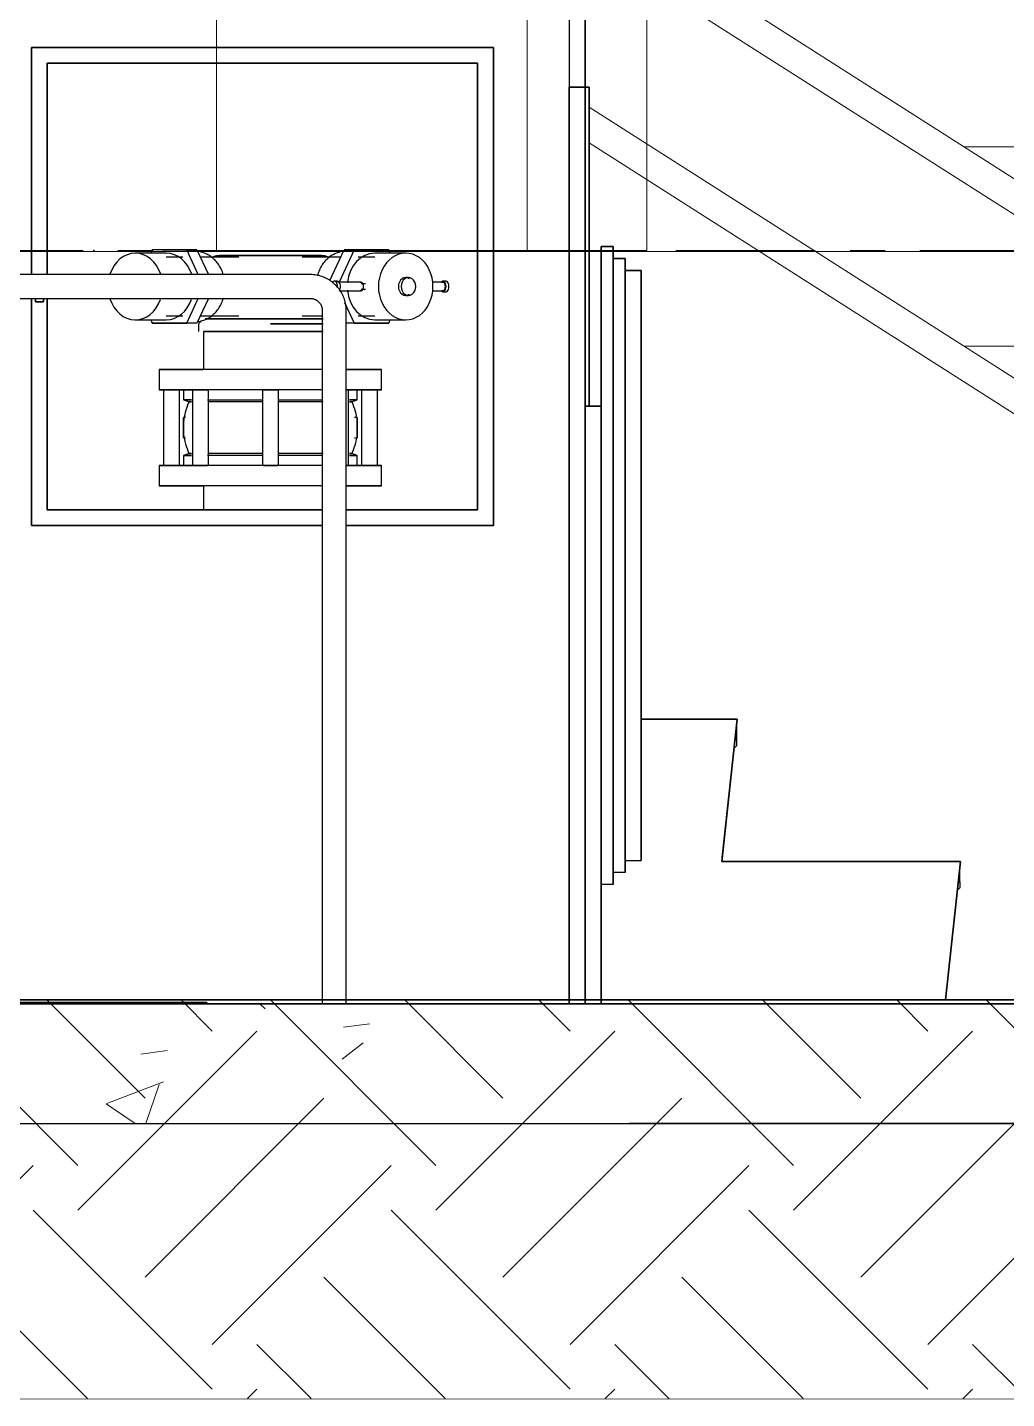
# Model space of a CAD drawing. Header units: millimetres. Extents: x 3774 to 718460, y -768339 to 192544.
# Drawn here: x 513888 to 515117, y -732857 to -731137 of the extents above; entities that cross this region are included whole.
import ezdxf
from ezdxf.xclip import XClip

# ---------------------------------------------------------------- set-up
doc = ezdxf.new("R2010")
doc.units = ezdxf.units.MM
doc.header["$XCLIPFRAME"] = 0
doc.linetypes.add('TA_GL_000.70000', pattern=[1.925, 0.7, -0.175, 0.175, -0.175, 0.7])
doc.linetypes.add('XKITLINE00', pattern=[0])
doc.layers.get('Defpoints').update_dxf_attribs({"color": 250})
doc.layers.add('000 - 0_HIDE_OBJ_FRAMING_DEF_SUB_1', color=251, linetype='Continuous')
doc.layers.add('000 - 0_SYM_DWG_GRIDLINE_MAIN_COLOR_251', color=251, linetype='Continuous')
doc.layers.add('Part', color=2, linetype='Continuous', lineweight=0)
doc.styles.add('TA', font='', dxfattribs={"height": 4.5})
doc.styles.get('TA').set_extended_font_data('Cordia New')

# ---------------------------------------------------------------- blocks, each defined once
blk = doc.blocks.new('*U6352')
at = {"layer": '000 - 0_SYM_DWG_GRIDLINE_MAIN_COLOR_251', "linetype": 'ByBlock', "ltscale": 5}
blk.add_line((70, 0), (-169.147, 0), dxfattribs=at)
at = {"layer": '000 - 0_SYM_DWG_GRIDLINE_MAIN_COLOR_251', "color": 3}
blk.add_point((-99.147, 0), dxfattribs=at)
at = {"style": 'TA', "flags": 1}
blk.add_attdef('LOCATION', (6, -6), '', height=4.5, rotation=270, dxfattribs=at)
blk = doc.blocks.new('*U6351')
at = {"layer": '000 - 0_SYM_DWG_GRIDLINE_MAIN_COLOR_251', "linetype": 'ByBlock', "ltscale": 5}
blk.add_line((70, 0), (-169.147, 0), dxfattribs=at)
at = {"layer": '000 - 0_SYM_DWG_GRIDLINE_MAIN_COLOR_251', "color": 3}
blk.add_point((-99.147, 0), dxfattribs=at)
at = {"style": 'TA', "flags": 1}
blk.add_attdef('LOCATION', (6, -6), '', height=4.5, rotation=270, dxfattribs=at)
blk = doc.blocks.new('W-1-PP19-SE-ENT3_20260407-142914_PP19_ENT3_ELE4_DIMS_2')
at = {"layer": '000 - 0_SYM_DWG_GRIDLINE_MAIN_COLOR_251', "linetype": 'TA_GL_000.70000', "xscale": 50.00000000000003, "yscale": 50.00000000000003, "zscale": 50.00000000000003, "rotation": 180}
for name, p in [('*U6352', (-2517, 102450)), ('*U6351', (-2517, 101510))]:
    blk.add_blockref(name, p, dxfattribs=at)
blk = doc.blocks.new('*A22716562')
at = {"layer": 'Part', "linetype": 'XKITLINE00', "lineweight": 0}
for p, q in [((2581.921134, -156.339902), (2581.921134, -130.739902)), ((2585.038825, -156.339902), (2585.038825, -130.739902)), ((2586.238825, -156.339902), (2586.238825, -130.739902)), ((2586.238825, -156.339902), (2581.921134, -156.339902))]:
    blk.add_line(p, q, dxfattribs=at)
blk = doc.blocks.new('*A22786569')
at = {"layer": 'Part', "linetype": 'XKITLINE00', "lineweight": 0}
for p, q in [((2599.765299, -165.539902), (2580.598327, -165.539902)), ((2581.239625, -166.29392), (2581.239625, -165.539902)), ((2582.394469, -166.29392), (2582.394469, -165.539902))]:
    blk.add_line(p, q, dxfattribs=at)
blk = doc.blocks.new('*A22796570')
at = {"layer": 'Part', "linetype": 'XKITLINE00', "lineweight": 0}
for p, q in [((2581.74778, -165.539902), (2581.701585, -165.539902)), ((2581.701585, -165.539902), (2581.701585, -165.939902)), ((2581.74778, -165.939902), (2581.74778, -165.539902)), ((2581.701585, -165.939902), (2581.74778, -165.939902))]:
    blk.add_line(p, q, dxfattribs=at)
blk = doc.blocks.new('*A22806571')
at = {"layer": 'Part', "linetype": 'XKITLINE00', "lineweight": 0}
for p, q in [((2581.239639, -165.97987), (2581.239639, -165.93987)), ((2581.239639, -165.93987), (2581.793968, -165.93987)), ((2581.793968, -165.97987), (2581.793968, -165.93987)), ((2581.239639, -165.97987), (2581.793968, -165.97987))]:
    blk.add_line(p, q, dxfattribs=at)
blk = doc.blocks.new('*A22816572')
at = {"layer": 'Part', "linetype": 'XKITLINE00', "lineweight": 0}
for p, q in [((2579.478118, -165.93987), (2579.478118, -165.97987)), ((2580.598327, -165.93987), (2581.239625, -165.93987)), ((2579.478118, -165.97987), (2581.239625, -165.97987))]:
    blk.add_line(p, q, dxfattribs=at)
blk = doc.blocks.new('*A22826573')
at = {"layer": 'Part', "linetype": 'XKITLINE00', "lineweight": 0}
blk.add_line((2577.484961, -156.347902), (2594.164986, -156.347902), dxfattribs=at)
blk = doc.blocks.new('*A22836574')
at = {"layer": 'Part', "linetype": 'XKITLINE00', "lineweight": 0}
for p, q in [((2580.448488, -165.539902), (2580.598327, -165.539902)), ((2580.533668, -165.939902), (2580.533668, -165.539902)), ((2580.598327, -165.539902), (2580.598327, -165.939902)), ((2581.66403, -165.539902), (2581.599366, -165.539902)), ((2581.599366, -165.539902), (2581.599366, -165.939902)), ((2581.66403, -165.939902), (2581.66403, -165.539902)), ((2580.598327, -165.939902), (2580.448488, -165.939902)), ((2581.599366, -165.939902), (2581.66403, -165.939902))]:
    blk.add_line(p, q, dxfattribs=at)
blk = doc.blocks.new('*A22846575')
at = {"layer": 'Part', "linetype": 'XKITLINE00', "lineweight": 0}
for p, q in [((2580.448488, -165.539902), (2574.826495, -165.539902)), ((2574.826495, -165.539902), (2574.826495, -165.939902)), ((2574.882495, -165.939902), (2574.882495, -165.539902)), ((2579.19352, -165.939902), (2579.19352, -165.539902)), ((2580.383755, -165.939902), (2580.383755, -165.539902)), ((2580.448488, -165.939902), (2580.448488, -165.539902)), ((2574.826495, -165.939902), (2574.882495, -165.939902)), ((2580.448488, -165.939902), (2579.369782, -165.939902))]:
    blk.add_line(p, q, dxfattribs=at)
blk = doc.blocks.new('W-1-PP19-SE-ENT3_20260407-143459_PP19_ENT3_SE_ELE4')
at = {"lineweight": 0, "xscale": 125, "yscale": 125, "zscale": 125}
for name in ['*A22716562', '*A22826573', '*A22846575', '*A22786569', '*A22836574', '*A22796570', '*A22816572', '*A22806571']:
    blk.add_blockref(name, (-320145.950375, 121992.48775), dxfattribs=at)
blk = doc.blocks.new('*U7986')
at = {"layer": 'Defpoints'}
blk.add_lwpolyline([(0, -500), (11957.346, -500), (11957.346, 0), (0, 0)], close=True, dxfattribs=at)
blk.add_wipeout([(0, -500), (11957.346, -500), (11957.346, 0), (0, 0)])
h = blk.add_hatch()
h.set_pattern_fill('EARTH', color=256, scale=50, angle=45)
h.paths.add_polyline_path([(0, -500), (11957.346, -500), (11957.346, 0), (0, 0)])
at = {"color": 6}
blk.add_line((-250, 0), (12207.346, 0), dxfattribs=at)
blk = doc.blocks.new('Railing - Railing-6822453-2350-01 ENTRANCE 3 ELEVATION 4')
at = {"layer": '000 - 0_HIDE_OBJ_FRAMING_DEF_SUB_1', "lineweight": 9}
for p, q in [((-9292.7, 102375.3), (-9522.7, 102375.3)), ((-9402.1, 102125.3), (-9522.7, 102125.3))]:
    blk.add_line(p, q, dxfattribs=at)
blk = doc.blocks.new('DPA_CP_Entrance Facade Base Panel - Facade Base Panel-V158-2350-01 ENTRANCE 3 ELEVATION 4')
at = {"layer": '000 - 0_HIDE_OBJ_FRAMING_DEF_SUB_1'}
for p, q in [((-10018, 102450), (-10018, 101300)), ((-10018, 101300), (-10018, 102450)), ((-10018, 102050), (-10018, 101300)), ((-10018, 101300), (-10018, 102050)), ((-10018, 101300), (-10917.3, 101300)), ((-10917.3, 101300), (-10018, 101300)), ((-10018, 101300), (-10917.3, 101300)), ((-10917.3, 101300), (-10018, 101300))]:
    blk.add_line(p, q, dxfattribs=at)
blk = doc.blocks.new('DPA_CP_Entrance Facade Base Panel - Facade Base Panel-12302317-2350-01 ENTRANCE 3 ELEVATION 4')
at = {"layer": '000 - 0_HIDE_OBJ_FRAMING_DEF_SUB_1'}
for p, q in [((-9998, 102450), (-9998, 101300)), ((-9998, 101300), (-9998, 102450)), ((-9963, 102250), (-9978, 102250)), ((-9978, 102250), (-9978, 101450)), ((-9978, 101450), (-9978, 102250)), ((-9978, 102250), (-9963, 102250)), ((-9963, 102250), (-9963, 102220)), ((-9963, 101450), (-9963, 102250)), ((-9978, 102220), (-9978, 101480)), ((-9978, 101480), (-9978, 102220)), ((-9978, 102220), (-9978, 101480)), ((-9978, 101480), (-9978, 102220)), ((-9948, 102235), (-9963, 102235)), ((-9963, 102235), (-9948, 102235)), ((-9963, 102235), (-9963, 101465)), ((-9963, 102220), (-9963, 102235)), ((-9948, 102235), (-9948, 102220)), ((-9948, 101465), (-9948, 102235)), ((-9948, 102220), (-9948, 101480)), ((-9928, 102220), (-9948, 102220)), ((-9948, 102220), (-9928, 102220)), ((-9928, 102220), (-9928, 101480)), ((-9928, 101480), (-9928, 102220)), ((-9978, 102050), (-9998, 102050)), ((-9998, 102050), (-9978, 102050)), ((-9998, 101300), (-9998, 102050)), ((-9998, 101300), (-9998, 102050)), ((-9978, 102050), (-9978, 101300)), ((-9978, 101300), (-9978, 102050)), ((-9963, 101480), (-9963, 101450)), ((-9963, 101465), (-9963, 101480)), ((-9948, 101480), (-9948, 101465)), ((-9948, 101480), (-9928, 101480)), ((-9948, 101480), (-9928, 101480)), ((-9948, 101465), (-9963, 101465)), ((-9948, 101465), (-9963, 101465)), ((-9963, 101450), (-9978, 101450)), ((-9963, 101450), (-9978, 101450)), ((-9998, 101300), (-10018, 101300)), ((-10018, 101300), (-9998, 101300)), ((-9978, 101300), (-9998, 101300)), ((-9998, 101300), (-9978, 101300))]:
    blk.add_line(p, q, dxfattribs=at)
blk = doc.blocks.new('PB-DRAIN-CHANNEL_TYPE B_GRATING - 175W X 100D-17508531-2350-01 ENTRANCE 3 ELEVATION 4')
at = {"layer": '000 - 0_HIDE_OBJ_FRAMING_DEF_SUB_1'}
for p, q in [((-9522.5, 101300), (-9527.5, 101300)), ((-9352.5, 101300), (-9527.5, 101300)), ((-9352.5, 101300), (-9527.5, 101300)), ((-9352.5, 101300), (-9527.5, 101300)), ((-9352.5, 101300), (-9527.5, 101300)), ((-9357.5, 101300), (-9352.5, 101300))]:
    blk.add_line(p, q, dxfattribs=at)
at = {"layer": '000 - 0_HIDE_OBJ_FRAMING_DEF_SUB_1', "lineweight": 9}
for p, q in [((-9357.5, 101300), (-9522.5, 101300)), ((-9522.5, 101300), (-9357.5, 101300))]:
    blk.add_line(p, q, dxfattribs=at)
blk = doc.blocks.new('DPA_GM-Manhole Cover Type 2 - 900x900-V182-2350-01 ENTRANCE 3 ELEVATION 4')
at = {"layer": '000 - 0_HIDE_OBJ_FRAMING_DEF_SUB_1'}
for p, q in [((-10943.5, 101302), (-10928, 101302)), ((-10928, 101302), (-10943.5, 101302)), ((-10458, 101300), (-10943.5, 101300)), ((-10943.5, 101300), (-10458, 101300)), ((-10463, 101300), (-10943.5, 101300)), ((-10943.5, 101300), (-10463, 101300)), ((-10943.5, 101300), (-10473, 101300)), ((-10473, 101300), (-10943.5, 101300)), ((-10943.5, 101300), (-10313, 101300)), ((-10313, 101300), (-10943.5, 101300)), ((-10458, 101300), (-10943.5, 101300)), ((-10943.5, 101300), (-10458, 101300)), ((-10943.5, 101300), (-10923, 101300)), ((-10923, 101300), (-10943.5, 101300)), ((-10823, 101300), (-10903, 101300)), ((-10903, 101300), (-10823, 101300)), ((-10823, 101302), (-10898, 101302)), ((-10898, 101302), (-10823, 101302)), ((-10553, 101302), (-10823, 101302)), ((-10823, 101302), (-10553, 101302)), ((-10823, 101302), (-10823, 101300)), ((-10823, 101300), (-10823, 101302)), ((-10553, 101300), (-10823, 101300)), ((-10823, 101300), (-10553, 101300)), ((-10473, 101302), (-10553, 101302)), ((-10553, 101302), (-10473, 101302)), ((-10553, 101300), (-10553, 101302)), ((-10553, 101300), (-10553, 101302)), ((-10473, 101300), (-10553, 101300)), ((-10553, 101300), (-10473, 101300)), ((-10473, 101302), (-10473, 101300)), ((-10473, 101300), (-10473, 101302))]:
    blk.add_line(p, q, dxfattribs=at)
blk = doc.blocks.new('DPA_GM-Manhole Cover Type 2 - 900x900-V183-2350-01 ENTRANCE 3 ELEVATION 4')
at = {"layer": '000 - 0_HIDE_OBJ_FRAMING_DEF_SUB_1'}
for p, q in [((-10943.5, 101302), (-10923, 101302)), ((-10923, 101302), (-10943.5, 101302)), ((-10458, 101300), (-10943.5, 101300)), ((-10943.5, 101300), (-10458, 101300)), ((-10463, 101300), (-10943.5, 101300)), ((-10943.5, 101300), (-10463, 101300)), ((-10943.5, 101300), (-10473, 101300)), ((-10473, 101300), (-10943.5, 101300)), ((-10943.5, 101300), (-10313, 101300)), ((-10313, 101300), (-10943.5, 101300)), ((-10458, 101300), (-10943.5, 101300)), ((-10943.5, 101300), (-10458, 101300)), ((-10943.5, 101300), (-10923, 101300)), ((-10923, 101300), (-10943.5, 101300)), ((-10923, 101302), (-10923, 101300)), ((-10923, 101302), (-10923, 101300)), ((-10823, 101302), (-10903, 101302)), ((-10903, 101302), (-10823, 101302)), ((-10903, 101300), (-10903, 101302)), ((-10903, 101300), (-10903, 101302)), ((-10823, 101300), (-10903, 101300)), ((-10903, 101300), (-10823, 101300)), ((-10553, 101302), (-10823, 101302)), ((-10823, 101302), (-10553, 101302)), ((-10823, 101302), (-10823, 101300)), ((-10823, 101300), (-10823, 101302)), ((-10553, 101300), (-10823, 101300)), ((-10823, 101300), (-10553, 101300)), ((-10473, 101302), (-10553, 101302)), ((-10553, 101302), (-10473, 101302)), ((-10553, 101300), (-10553, 101302)), ((-10553, 101300), (-10553, 101302)), ((-10473, 101300), (-10553, 101300)), ((-10553, 101300), (-10473, 101300)), ((-10473, 101302), (-10473, 101300)), ((-10473, 101300), (-10473, 101302))]:
    blk.add_line(p, q, dxfattribs=at)
blk = doc.blocks.new('Railing - Railing-19285009-2350-01 ENTRANCE 3 ELEVATION 4')
at = {"layer": '000 - 0_HIDE_OBJ_FRAMING_DEF_SUB_1', "lineweight": 9}
for p, q in [((-9402, 102048.2), (-9993, 102425.1)), ((-9993, 102380.1), (-9401.9, 102003.1))]:
    blk.add_line(p, q, dxfattribs=at)
blk = doc.blocks.new('Top Rail Type - Top Rail_Internal_-19285026-2350-01 ENTRANCE 3 ELEVATION 4')
at = {"layer": '000 - 0_HIDE_OBJ_FRAMING_DEF_SUB_1', "lineweight": 9}
for p, q in [((-9377.1, 102282.3), (-11208, 103450)), ((-11219, 103412), (-9377.1, 102237.3))]:
    blk.add_line(p, q, dxfattribs=at)
blk = doc.blocks.new('DPA_U BICYCLE PARKING - DPA_U BICYCLE PARKING_650mm-10731399-2350-01 ENTRANCE 3 ELEVATION 4')
at = {"layer": '000 - 0_HIDE_OBJ_FRAMING_DEF_SUB_1'}
for p, q in [((-10343.6, 102215), (-10883, 102215)), ((-10928, 102170), (-10928, 101302)), ((-10898, 101302), (-10898, 102170)), ((-10883, 102185), (-10343.6, 102185)), ((-10328, 102170), (-10328, 101300)), ((-10298, 101300), (-10298, 102170)), ((-10943.5, 101300), (-9713, 101300)), ((-9713, 101300), (-10943.5, 101300)), ((-10917.3, 101300), (-10927.4, 101300)), ((-10927.4, 101300), (-10917.3, 101300)), ((-10898.5, 101300), (-10916.8, 101300)), ((-10916.8, 101300), (-10898.5, 101300)), ((-10327.4, 101300), (-10298.5, 101300)), ((-10298.5, 101300), (-10327.4, 101300))]:
    blk.add_line(p, q, dxfattribs=at)
at = {"layer": '000 - 0_HIDE_OBJ_FRAMING_DEF_SUB_1', "flags": 128}
for points in [[(-10905.3, 102209.1), (-10906.9, 102208.1), (-10908.4, 102207.1), (-10909.8, 102206.1), (-10911.3, 102205), (-10912.6, 102203.8), (-10914, 102202.6), (-10915.2, 102201.4), (-10916.5, 102200), (-10917.6, 102198.7), (-10918.8, 102197.3), (-10919.8, 102195.8), (-10920.8, 102194.3), (-10921.8, 102192.8), (-10922.6, 102191.2), (-10923.5, 102189.6), (-10924.2, 102188), (-10924.9, 102186.3), (-10925.5, 102184.6), (-10926.1, 102182.9), (-10926.5, 102181.2), (-10927, 102179.4), (-10927.3, 102177.6), (-10927.6, 102175.9), (-10927.8, 102174.1), (-10927.9, 102172.3), (-10928, 102170.5), (-10928, 102170)], [(-10883, 102215), (-10884.8, 102215), (-10886.6, 102214.9), (-10888.3, 102214.7), (-10890.1, 102214.4), (-10891.9, 102214.1), (-10893.7, 102213.7), (-10895.4, 102213.2), (-10897.1, 102212.7), (-10898.8, 102212.1), (-10900.5, 102211.4), (-10902.1, 102210.7), (-10903.7, 102209.9), (-10905.1, 102209.2)], [(-10320.2, 102208.8), (-10321.7, 102209.7), (-10323.4, 102210.5), (-10325, 102211.3), (-10326.6, 102211.9), (-10328.3, 102212.6), (-10330.1, 102213.1), (-10331.8, 102213.6), (-10333.5, 102214), (-10335.3, 102214.3), (-10337.1, 102214.6), (-10338.9, 102214.8), (-10340.7, 102214.9), (-10342.5, 102215), (-10343, 102215)], [(-10298, 102170), (-10298, 102171.8), (-10298.1, 102173.6), (-10298.3, 102175.4), (-10298.5, 102177.2), (-10298.9, 102178.9), (-10299.2, 102180.7), (-10299.7, 102182.4), (-10300.2, 102184.2), (-10300.8, 102185.9), (-10301.5, 102187.5), (-10302.2, 102189.2), (-10303, 102190.8), (-10303.9, 102192.4), (-10304.8, 102193.9), (-10305.8, 102195.4), (-10306.9, 102196.9), (-10308, 102198.3), (-10309.1, 102199.7), (-10310.3, 102201), (-10311.6, 102202.3), (-10312.9, 102203.5), (-10314.3, 102204.7), (-10315.7, 102205.8), (-10317.1, 102206.9), (-10318.6, 102207.9), (-10319.2, 102208.2)], [(-10895, 102179), (-10894.6, 102179.4), (-10894.2, 102179.9), (-10893.8, 102180.3)], [(-10334, 102182), (-10333.5, 102181.7), (-10333.1, 102181.3), (-10332.6, 102180.9)]]:
    blk.add_lwpolyline(points, dxfattribs=at)
blk = doc.blocks.new('DPA_U BICYCLE PARKING - DPA_U BICYCLE PARKING_650mm-V189-2350-01 ENTRANCE 3 ELEVATION 4')
at = {"layer": '000 - 0_HIDE_OBJ_FRAMING_DEF_SUB_1'}
for p, q in [((-10343, 102215), (-10883, 102215)), ((-10928, 102170), (-10928, 101302)), ((-10898, 101302), (-10898, 102170)), ((-10883, 102185), (-10343, 102185)), ((-10328, 102170), (-10328, 101300)), ((-10298, 101300), (-10298, 102170)), ((-10943.5, 101300), (-9713, 101300)), ((-9713, 101300), (-10943.5, 101300)), ((-10917.3, 101300), (-10927.4, 101300)), ((-10927.4, 101300), (-10917.3, 101300)), ((-10898.5, 101300), (-10916.8, 101300)), ((-10916.8, 101300), (-10898.5, 101300)), ((-10327.4, 101300), (-10298.5, 101300)), ((-10298.5, 101300), (-10327.4, 101300))]:
    blk.add_line(p, q, dxfattribs=at)
at = {"layer": '000 - 0_HIDE_OBJ_FRAMING_DEF_SUB_1', "flags": 128}
for points in [[(-10883, 102215), (-10884.8, 102215), (-10886.6, 102214.9), (-10888.3, 102214.7), (-10890.1, 102214.4), (-10891.9, 102214.1), (-10893.7, 102213.7), (-10895.4, 102213.2), (-10897.1, 102212.7), (-10898.8, 102212.1), (-10900.5, 102211.4), (-10902.1, 102210.7), (-10903.7, 102209.9), (-10905.3, 102209.1), (-10906.9, 102208.1), (-10908.4, 102207.1), (-10909.8, 102206.1), (-10911.3, 102205), (-10912.6, 102203.8), (-10914, 102202.6), (-10915.2, 102201.4), (-10916.5, 102200), (-10917.6, 102198.7), (-10918.8, 102197.3), (-10919.8, 102195.8), (-10920.8, 102194.3), (-10921.8, 102192.8), (-10922.6, 102191.2), (-10923.5, 102189.6), (-10924.2, 102188), (-10924.9, 102186.3), (-10925.5, 102184.6), (-10926.1, 102182.9), (-10926.5, 102181.2), (-10927, 102179.4), (-10927.3, 102177.6), (-10927.6, 102175.9), (-10927.8, 102174.1), (-10927.9, 102172.3), (-10928, 102170.5), (-10928, 102170)], [(-10298, 102170), (-10298, 102171.8), (-10298.1, 102173.6), (-10298.3, 102175.4), (-10298.5, 102177.2), (-10298.9, 102178.9), (-10299.2, 102180.7), (-10299.7, 102182.4), (-10300.2, 102184.2), (-10300.8, 102185.9), (-10301.5, 102187.5), (-10302.2, 102189.2), (-10303, 102190.8), (-10303.9, 102192.4), (-10304.8, 102193.9), (-10305.8, 102195.4), (-10306.9, 102196.9), (-10308, 102198.3), (-10309.1, 102199.7), (-10310.3, 102201), (-10311.6, 102202.3), (-10312.9, 102203.5), (-10314.3, 102204.7), (-10315.7, 102205.8), (-10317.1, 102206.9), (-10318.6, 102207.9), (-10320.2, 102208.8), (-10321.7, 102209.7), (-10323.4, 102210.5), (-10325, 102211.3), (-10326.6, 102211.9), (-10328.3, 102212.6), (-10330.1, 102213.1), (-10331.8, 102213.6), (-10333.5, 102214), (-10335.3, 102214.3), (-10337.1, 102214.6), (-10338.9, 102214.8), (-10340.7, 102214.9), (-10342.5, 102215), (-10343, 102215)], [(-10898, 102170), (-10897.9, 102170.6), (-10897.9, 102171.2), (-10897.8, 102171.8), (-10897.8, 102172.4), (-10897.7, 102173), (-10897.5, 102173.6), (-10897.4, 102174.1), (-10897.2, 102174.7), (-10897, 102175.3), (-10896.8, 102175.8), (-10896.5, 102176.4), (-10896.3, 102176.9), (-10896, 102177.5), (-10895.7, 102178), (-10895.3, 102178.5), (-10895, 102179), (-10894.6, 102179.4), (-10894.2, 102179.9), (-10893.8, 102180.3), (-10893.4, 102180.8), (-10893, 102181.2), (-10892.5, 102181.6), (-10892, 102181.9), (-10891.6, 102182.3), (-10891.1, 102182.6), (-10890.5, 102182.9), (-10890, 102183.2), (-10889.5, 102183.5), (-10888.9, 102183.8), (-10888.4, 102184), (-10887.8, 102184.2), (-10887.3, 102184.4), (-10886.7, 102184.5), (-10886.1, 102184.7), (-10885.5, 102184.8), (-10884.9, 102184.9), (-10884.3, 102184.9), (-10883.7, 102185), (-10883.1, 102185), (-10883, 102185)], [(-10343, 102185), (-10342.4, 102185), (-10341.8, 102185), (-10341.2, 102184.9), (-10340.6, 102184.8), (-10340, 102184.7), (-10339.4, 102184.6), (-10338.8, 102184.4), (-10338.2, 102184.2), (-10337.7, 102184), (-10337.1, 102183.8), (-10336.6, 102183.6), (-10336, 102183.3), (-10335.5, 102183), (-10335, 102182.7), (-10334.5, 102182.4), (-10334, 102182), (-10333.5, 102181.7), (-10333.1, 102181.3), (-10332.6, 102180.9), (-10332.2, 102180.5), (-10331.8, 102180), (-10331.4, 102179.6), (-10331, 102179.1)], [(-10331, 102179.1), (-10330.7, 102178.6), (-10330.3, 102178.1), (-10330, 102177.6), (-10329.7, 102177.1), (-10329.5, 102176.5), (-10329.2, 102176), (-10329, 102175.4), (-10328.8, 102174.9), (-10328.6, 102174.3), (-10328.4, 102173.7), (-10328.3, 102173.1), (-10328.2, 102172.5), (-10328.1, 102172), (-10328, 102171.4), (-10328, 102170.8), (-10328, 102170.2), (-10328, 102170)]]:
    blk.add_lwpolyline(points, dxfattribs=at)
blk = doc.blocks.new('FH_FDC BOX - FH_FDC BOX-19340604-2350-01 ENTRANCE 3 ELEVATION 4')
at = {"layer": '000 - 0_HIDE_OBJ_FRAMING_DEF_SUB_1'}
for p, q in [((-9998, 101300), (-9998, 102600)), ((-9998, 102600), (-9998, 101300)), ((-10693, 102500), (-10113, 102500)), ((-10693, 102214.8), (-10693, 102500)), ((-10693, 102500), (-10113, 102500)), ((-10693, 102500), (-10693, 102214.8)), ((-10693, 102214.8), (-10693, 102500)), ((-10693, 102500), (-10113, 102500)), ((-10113, 102500), (-10693, 102500)), ((-10693, 102500), (-10693, 102214.8)), ((-10113, 102500), (-10113, 101900)), ((-10113, 101900), (-10113, 102500)), ((-10113, 102500), (-10113, 101900)), ((-10113, 101900), (-10113, 102500)), ((-10673, 102480), (-10673, 102214.8)), ((-10133, 102480), (-10673, 102480)), ((-10673, 102480), (-10133, 102480)), ((-10673, 102214.8), (-10673, 102480)), ((-10133, 101920), (-10133, 102480)), ((-10133, 102480), (-10133, 101920)), ((-10523.7, 102241.8), (-10562.6, 102241.8)), ((-10541.4, 102245.8), (-10542.9, 102242.6)), ((-10498.1, 102245.8), (-10541.4, 102245.8)), ((-10528.6, 102245.8), (-10541.4, 102245.8)), ((-10528.6, 102245.8), (-10485.3, 102245.8)), ((-10483.6, 102215), (-10498.1, 102245.8)), ((-10485.3, 102245.8), (-10498.1, 102245.8)), ((-10485.3, 102245.8), (-10470.8, 102215)), ((-10318.7, 102207.4), (-10300.6, 102245.8)), ((-10287.8, 102245.8), (-10306.9, 102205.3)), ((-10300.6, 102245.8), (-10257.3, 102245.8)), ((-10287.8, 102245.8), (-10300.6, 102245.8)), ((-10244.5, 102245.8), (-10287.8, 102245.8)), ((-10223.3, 102241.8), (-10262.2, 102241.8)), ((-10244.5, 102245.8), (-10257.3, 102245.8)), ((-10242.6, 102241.8), (-10244.5, 102245.8)), ((-10503.1, 102236.8), (-10523.7, 102236.8)), ((-10432.7, 102236.8), (-10481.1, 102236.8)), ((-10304.8, 102236.8), (-10353.2, 102236.8)), ((-10262.2, 102236.8), (-10282.8, 102236.8)), ((-10309, 102206.7), (-10312.7, 102206.7)), ((-10279.1, 102205.3), (-10309, 102205.3)), ((-10273.6, 102203.2), (-10279.1, 102203.2)), ((-10219.9, 102211.2), (-10223.3, 102211.2)), ((-10176.5, 102205.3), (-10190.2, 102205.3)), ((-10172.8, 102206.7), (-10176.5, 102206.7)), ((-10306.4, 102194.7), (-10279.1, 102194.7)), ((-10279.1, 102196.8), (-10273.6, 102196.8)), ((-10223.3, 102188.8), (-10219.9, 102188.8)), ((-10190.2, 102194.7), (-10176.5, 102194.7)), ((-10176.5, 102193.3), (-10172.8, 102193.3)), ((-10693, 101900), (-10693, 102185.2)), ((-10693, 102185.2), (-10693, 101900)), ((-10693, 101900), (-10693, 102185.2)), ((-10693, 102185.2), (-10693, 101900)), ((-10688, 102180.9), (-10688, 102185.2)), ((-10688, 102185.2), (-10688, 102180.9)), ((-10678, 102180.9), (-10688, 102180.9)), ((-10688, 102180.9), (-10678, 102180.9)), ((-10678, 102185.2), (-10678, 102180.9)), ((-10678, 102180.9), (-10678, 102185.2)), ((-10673, 102185.2), (-10673, 101920)), ((-10673, 101920), (-10673, 102185.2)), ((-10498.1, 102154.2), (-10484.1, 102184)), ((-10471.3, 102184), (-10485.3, 102154.2)), ((-10299.9, 102179.8), (-10287.8, 102154.2)), ((-10562.6, 102158.2), (-10523.7, 102158.2)), ((-10543.3, 102158.2), (-10541.4, 102154.2)), ((-10541.4, 102154.2), (-10498.1, 102154.2)), ((-10528.6, 102154.2), (-10541.4, 102154.2)), ((-10485.3, 102154.2), (-10528.6, 102154.2)), ((-10523.7, 102163.2), (-10503.1, 102163.2)), ((-10485.3, 102154.2), (-10498.1, 102154.2)), ((-10479.5, 102157.1), (-10483.4, 102153.2)), ((-10483.4, 102153.2), (-10483.4, 102143.5)), ((-10481.1, 102163.2), (-10432.7, 102163.2)), ((-10393, 102159.5), (-10475.1, 102159.5)), ((-10475.1, 102159.5), (-10393, 102159.5)), ((-10393, 102159.5), (-10327, 102159.5)), ((-10327, 102159.5), (-10393, 102159.5)), ((-10393, 102153.2), (-10327, 102153.2)), ((-10327, 102153.2), (-10393, 102153.2)), ((-10393, 102153.2), (-10393, 102153.2)), ((-10353.2, 102163.2), (-10328, 102163.2)), ((-10258.2, 102154.2), (-10298, 102154.2)), ((-10287.8, 102154.2), (-10298, 102154.2)), ((-10287.8, 102154.2), (-10244.5, 102154.2)), ((-10282.8, 102163.2), (-10262.2, 102163.2)), ((-10262.2, 102158.2), (-10223.3, 102158.2)), ((-10244.5, 102154.2), (-10257.3, 102154.2)), ((-10244.5, 102154.2), (-10242.6, 102158.2)), ((-10477.1, 102143.5), (-10477.1, 102096)), ((-10477.1, 102143.5), (-10328.5, 102143.5)), ((-10328.5, 102143.5), (-10477.1, 102143.5)), ((-10393, 102143.5), (-10327, 102143.5)), ((-10327, 102143.5), (-10393, 102143.5)), ((-10393, 102143.5), (-10393, 102143.5)), ((-10532.5, 102096), (-10532.5, 102070.5)), ((-10327.4, 102096), (-10532.5, 102096)), ((-10532.5, 102096), (-10477.6, 102096)), ((-10253.5, 102096), (-10297.5, 102096)), ((-10297.5, 102096), (-10253.5, 102096)), ((-10253.5, 102070.5), (-10253.5, 102096)), ((-10327.4, 102070.5), (-10532.5, 102070.5)), ((-10532.5, 102070.5), (-10477.6, 102070.5)), ((-10527.2, 102070.5), (-10527.2, 101975.5)), ((-10517.2, 102070.5), (-10525.9, 102070.5)), ((-10525.9, 102070.5), (-10517.2, 102070.5)), ((-10517.2, 102070.5), (-10508.5, 102070.5)), ((-10508.5, 102070.5), (-10517.2, 102070.5)), ((-10507.2, 101975.5), (-10507.2, 102070.5)), ((-10502, 102070.5), (-10502, 102057.9)), ((-10328.9, 102070.5), (-10502, 102070.5)), ((-10502, 102070.5), (-10477.7, 102070.5)), ((-10490.8, 102070.5), (-10490.8, 101975.5)), ((-10487.9, 102070.5), (-10489.5, 102070.5)), ((-10489.5, 102070.5), (-10473.7, 102070.5)), ((-10478.2, 102070.5), (-10489.5, 102070.5)), ((-10489.5, 102070.5), (-10487.9, 102070.5)), ((-10472.2, 102070.5), (-10487.9, 102070.5)), ((-10487.9, 102070.5), (-10478.2, 102070.5)), ((-10473.7, 102070.5), (-10472.2, 102070.5)), ((-10470.8, 101975.5), (-10470.8, 102070.5)), ((-10403, 102070.5), (-10403, 101975.5)), ((-10401.6, 102070.5), (-10384.3, 102070.5)), ((-10384.3, 102070.5), (-10401.6, 102070.5)), ((-10383, 101975.5), (-10383, 102070.5)), ((-10298, 102070.5), (-10296.4, 102070.5)), ((-10296.4, 102070.5), (-10298, 102070.5)), ((-10298, 102070.5), (-10296.4, 102070.5)), ((-10296.4, 102070.5), (-10298, 102070.5)), ((-10253.5, 102070.5), (-10297.5, 102070.5)), ((-10297.5, 102070.5), (-10253.5, 102070.5)), ((-10284, 102070.5), (-10296.8, 102070.5)), ((-10296.8, 102070.5), (-10284, 102070.5)), ((-10295.1, 101975.5), (-10295.1, 102070.5)), ((-10284, 102057.9), (-10284, 102070.5)), ((-10278.7, 102070.5), (-10278.7, 101975.5)), ((-10268.7, 102070.5), (-10277.4, 102070.5)), ((-10277.4, 102070.5), (-10268.7, 102070.5)), ((-10268.7, 102070.5), (-10260, 102070.5)), ((-10260, 102070.5), (-10268.7, 102070.5)), ((-10258.7, 101975.5), (-10258.7, 102070.5)), ((-10502, 102057.9), (-10494.9, 102055.3)), ((-10502, 102057.9), (-10491.9, 102057.9)), ((-10491.9, 102057.9), (-10502, 102057.9)), ((-10492.1, 102055.3), (-10494.9, 102055.3)), ((-10494.9, 102055.3), (-10492.1, 102055.3)), ((-10471.8, 102057.9), (-10403.1, 102057.9)), ((-10402.9, 102055.3), (-10470.9, 102055.3)), ((-10326.9, 102055.3), (-10383, 102055.3)), ((-10382.8, 102057.9), (-10328.9, 102057.9)), ((-10294, 102057.9), (-10284, 102057.9)), ((-10284, 102057.9), (-10294, 102057.9)), ((-10291, 102055.3), (-10293.8, 102055.3)), ((-10293.8, 102055.3), (-10291, 102055.3)), ((-10291, 102055.3), (-10284, 102057.9)), ((-10499.7, 102035.7), (-10502, 102035.7)), ((-10502, 102035.7), (-10502, 102010.2)), ((-10502, 102010.2), (-10502, 102035.7)), ((-10284, 102035.7), (-10287.7, 102035.7)), ((-10284, 102010.2), (-10284, 102035.7)), ((-10284, 102035.7), (-10284, 102010.2)), ((-10502, 102010.2), (-10499.7, 102010.2)), ((-10287.7, 102010.2), (-10284, 102010.2)), ((-10494.9, 101990.7), (-10502, 101988.1)), ((-10502, 101988.1), (-10502, 101975.5)), ((-10491.9, 101988.1), (-10502, 101988.1)), ((-10502, 101988.1), (-10491.9, 101988.1)), ((-10492.2, 101990.7), (-10494.9, 101990.7)), ((-10494.9, 101990.7), (-10492.2, 101990.7)), ((-10403.1, 101988.1), (-10471.8, 101988.1)), ((-10403, 101990.7), (-10470.9, 101990.7)), ((-10326.9, 101990.7), (-10382.9, 101990.7)), ((-10328.9, 101988.1), (-10382.8, 101988.1)), ((-10284, 101988.1), (-10294, 101988.1)), ((-10294, 101988.1), (-10284, 101988.1)), ((-10291, 101990.7), (-10293.8, 101990.7)), ((-10293.8, 101990.7), (-10291, 101990.7)), ((-10284, 101988.1), (-10291, 101990.7)), ((-10284, 101975.5), (-10284, 101988.1)), ((-10532.5, 101975.5), (-10532.5, 101950)), ((-10327.3, 101975.5), (-10532.5, 101975.5)), ((-10532.5, 101975.5), (-10477.6, 101975.5)), ((-10517.2, 101975.5), (-10525.9, 101975.5)), ((-10525.9, 101975.5), (-10517.2, 101975.5)), ((-10517.2, 101975.5), (-10508.5, 101975.5)), ((-10508.5, 101975.5), (-10517.2, 101975.5)), ((-10328.9, 101975.5), (-10502, 101975.5)), ((-10502, 101975.5), (-10477.7, 101975.5)), ((-10473.7, 101975.5), (-10489.5, 101975.5)), ((-10489.5, 101975.5), (-10487.9, 101975.5)), ((-10487.9, 101975.5), (-10489.5, 101975.5)), ((-10489.5, 101975.5), (-10478.2, 101975.5)), ((-10487.9, 101975.5), (-10472.2, 101975.5)), ((-10478.2, 101975.5), (-10487.9, 101975.5)), ((-10472.2, 101975.5), (-10473.7, 101975.5)), ((-10401.6, 101975.5), (-10384.3, 101975.5)), ((-10384.3, 101975.5), (-10401.6, 101975.5)), ((-10298, 101975.5), (-10296.4, 101975.5)), ((-10296.4, 101975.5), (-10298, 101975.5)), ((-10298, 101975.5), (-10296.4, 101975.5)), ((-10296.4, 101975.5), (-10298, 101975.5)), ((-10253.5, 101975.5), (-10297.6, 101975.5)), ((-10297.6, 101975.5), (-10253.5, 101975.5)), ((-10284, 101975.5), (-10296.9, 101975.5)), ((-10296.9, 101975.5), (-10284, 101975.5)), ((-10268.7, 101975.5), (-10277.4, 101975.5)), ((-10277.4, 101975.5), (-10268.7, 101975.5)), ((-10268.7, 101975.5), (-10260, 101975.5)), ((-10260, 101975.5), (-10268.7, 101975.5)), ((-10253.5, 101950), (-10253.5, 101975.5)), ((-10327.3, 101950), (-10532.5, 101950)), ((-10532.5, 101950), (-10477.6, 101950)), ((-10477.1, 101950), (-10477.1, 101920)), ((-10253.5, 101950), (-10297.6, 101950)), ((-10297.6, 101950), (-10253.5, 101950)), ((-10673, 101920), (-10327.8, 101920)), ((-10327.8, 101920), (-10673, 101920)), ((-10298.1, 101920), (-10133, 101920)), ((-10133, 101920), (-10298.1, 101920)), ((-10327.8, 101900), (-10693, 101900)), ((-10327.8, 101900), (-10693, 101900)), ((-10327.8, 101900), (-10693, 101900)), ((-10693, 101900), (-10327.8, 101900)), ((-10328.5, 101900), (-10477.1, 101900)), ((-10477.1, 101900), (-10328.5, 101900)), ((-10113, 101900), (-10298.1, 101900)), ((-10113, 101900), (-10298.1, 101900)), ((-10113, 101900), (-10298.1, 101900)), ((-10298.1, 101900), (-10113, 101900)), ((-10943.5, 101300), (-9998, 101300)), ((-9998, 101300), (-10943.5, 101300)), ((-10943.5, 101300), (-9998, 101300)), ((-9998, 101300), (-10943.5, 101300))]:
    blk.add_line(p, q, dxfattribs=at)
at = {"layer": '000 - 0_HIDE_OBJ_FRAMING_DEF_SUB_1', "flags": 128}
for points in [[(-10473.8, 102241), (-10475.8, 102241.8), (-10477.9, 102242.6), (-10480, 102243.2), (-10482.2, 102243.8), (-10484.4, 102244.3)], [(-10452.2, 102215.1), (-10452.7, 102216.7), (-10453.3, 102218.3), (-10453.9, 102219.9), (-10454.6, 102221.4), (-10455.3, 102222.9), (-10456.1, 102224.3), (-10456.9, 102225.7), (-10457.8, 102227.1), (-10458.7, 102228.5), (-10459.7, 102229.8), (-10460.7, 102231), (-10461.8, 102232.2), (-10462.9, 102233.4), (-10464, 102234.5), (-10465.2, 102235.5), (-10466.4, 102236.5), (-10467.7, 102237.5), (-10469, 102238.4), (-10470.3, 102239.2), (-10471.6, 102239.9), (-10473, 102240.6), (-10473.8, 102241)], [(-10466.5, 102236.6), (-10465.8, 102237), (-10465.1, 102237.3), (-10464.4, 102237.6), (-10463.6, 102237.9), (-10462.8, 102238.2), (-10462.1, 102238.4), (-10461.3, 102238.6), (-10460.5, 102238.7), (-10459.7, 102238.8), (-10458.9, 102238.9), (-10458.1, 102239), (-10457.3, 102239), (-10457.1, 102239)], [(-10393, 102239), (-10395.5, 102239), (-10398.1, 102239), (-10400.6, 102239), (-10403.2, 102239), (-10405.7, 102239), (-10408.2, 102239), (-10410.7, 102239), (-10413.1, 102239), (-10415.6, 102239), (-10417.9, 102239), (-10420.3, 102239), (-10422.6, 102239), (-10424.8, 102239), (-10427, 102239), (-10429.2, 102239), (-10431.3, 102239), (-10433.3, 102239), (-10435.3, 102239), (-10437.2, 102239), (-10439, 102239), (-10440.7, 102239), (-10442.4, 102239), (-10444, 102239), (-10445.5, 102239), (-10446.9, 102239), (-10448.3, 102239), (-10449.5, 102239), (-10450.7, 102239), (-10451.8, 102239), (-10452.7, 102239), (-10453.6, 102239), (-10454.4, 102239), (-10455.1, 102239), (-10455.7, 102239), (-10456.2, 102239), (-10456.6, 102239), (-10456.8, 102239), (-10457, 102239), (-10457.1, 102239), (-10457.1, 102239)], [(-10457.1, 102239), (-10457.1, 102239), (-10456.9, 102239), (-10456.6, 102239), (-10456.3, 102239), (-10455.8, 102239), (-10455.3, 102239), (-10454.6, 102239), (-10453.8, 102239), (-10453, 102239), (-10452, 102239), (-10451, 102239), (-10449.9, 102239), (-10448.6, 102239), (-10447.3, 102239), (-10445.9, 102239), (-10444.4, 102239), (-10442.8, 102239), (-10441.2, 102239), (-10439.5, 102239), (-10437.6, 102239), (-10435.8, 102239), (-10433.8, 102239), (-10431.8, 102239), (-10429.7, 102239), (-10427.6, 102239), (-10425.4, 102239), (-10423.2, 102239), (-10420.9, 102239), (-10418.6, 102239), (-10416.2, 102239), (-10413.8, 102239), (-10411.3, 102239), (-10408.9, 102239), (-10406.4, 102239), (-10403.9, 102239), (-10401.3, 102239), (-10398.8, 102239), (-10396.2, 102239), (-10393.6, 102239), (-10393, 102239)], [(-10393, 102239), (-10390.4, 102239), (-10387.8, 102239), (-10385.3, 102239), (-10382.7, 102239), (-10380.2, 102239), (-10377.7, 102239), (-10375.2, 102239), (-10372.8, 102239), (-10370.4, 102239), (-10368, 102239), (-10365.6, 102239), (-10363.3, 102239), (-10361.1, 102239), (-10358.9, 102239), (-10356.7, 102239), (-10354.6, 102239), (-10352.6, 102239), (-10350.7, 102239), (-10348.8, 102239), (-10346.9, 102239), (-10345.2, 102239), (-10343.5, 102239), (-10341.9, 102239), (-10340.4, 102239), (-10339, 102239), (-10337.6, 102239), (-10336.4, 102239), (-10335.2, 102239), (-10334.1, 102239), (-10333.2, 102239), (-10332.3, 102239), (-10331.5, 102239), (-10330.8, 102239), (-10330.2, 102239), (-10329.7, 102239), (-10329.4, 102239), (-10329.1, 102239), (-10328.9, 102239), (-10328.8, 102239), (-10328.8, 102239)], [(-10328.8, 102239), (-10328.9, 102239), (-10329, 102239), (-10329.3, 102239), (-10329.6, 102239), (-10330.1, 102239), (-10330.6, 102239), (-10331.3, 102239), (-10332.1, 102239), (-10332.9, 102239), (-10333.9, 102239), (-10334.9, 102239), (-10336.1, 102239), (-10337.3, 102239), (-10338.6, 102239), (-10340, 102239), (-10341.5, 102239), (-10343.1, 102239), (-10344.7, 102239), (-10346.5, 102239), (-10348.3, 102239), (-10350.1, 102239), (-10352.1, 102239), (-10354.1, 102239), (-10356.2, 102239), (-10358.3, 102239), (-10360.5, 102239), (-10362.7, 102239), (-10365, 102239), (-10367.3, 102239), (-10369.7, 102239), (-10372.1, 102239), (-10374.6, 102239), (-10377, 102239), (-10379.5, 102239), (-10382.1, 102239), (-10384.6, 102239), (-10387.1, 102239), (-10389.7, 102239), (-10392.3, 102239), (-10393, 102239)], [(-10312.1, 102241), (-10313.5, 102240.3), (-10314.9, 102239.6), (-10316.2, 102238.8), (-10317.5, 102238), (-10318.8, 102237.1), (-10320, 102236.1), (-10321.2, 102235.1), (-10322.4, 102234), (-10323.5, 102232.9), (-10324.6, 102231.7), (-10325.7, 102230.5), (-10326.7, 102229.2), (-10327.6, 102227.9), (-10328.5, 102226.5), (-10329.4, 102225.1), (-10330.2, 102223.7), (-10330.9, 102222.2), (-10331.6, 102220.7), (-10332.3, 102219.2), (-10332.9, 102217.6), (-10333.5, 102216), (-10334, 102214.4), (-10334.3, 102213.3)], [(-10328.8, 102239), (-10328, 102239), (-10327.2, 102238.9), (-10326.4, 102238.9), (-10325.6, 102238.7), (-10324.8, 102238.6), (-10324.1, 102238.4), (-10323.3, 102238.2), (-10322.5, 102238), (-10321.8, 102237.7), (-10321, 102237.4), (-10320.3, 102237.1), (-10319.6, 102236.7)], [(-10300.8, 102244.4), (-10303, 102244), (-10305.2, 102243.4), (-10307.4, 102242.8), (-10309.5, 102242.1), (-10311.5, 102241.3), (-10312.1, 102241)], [(-10473.8, 102159), (-10472.4, 102159.7), (-10471, 102160.4), (-10469.7, 102161.2), (-10468.4, 102162), (-10467.1, 102162.9), (-10465.9, 102163.9), (-10464.7, 102164.9), (-10463.5, 102166), (-10462.4, 102167.1), (-10461.3, 102168.3), (-10460.3, 102169.5), (-10459.3, 102170.8), (-10458.3, 102172.1), (-10457.4, 102173.5), (-10456.5, 102174.9), (-10455.7, 102176.3), (-10455, 102177.8), (-10454.3, 102179.3), (-10453.6, 102180.8), (-10453, 102182.4), (-10452.4, 102184)], [(-10485.1, 102155.6), (-10482.9, 102156), (-10480.7, 102156.6), (-10478.5, 102157.2), (-10476.4, 102157.9), (-10474.4, 102158.7), (-10473.8, 102159)], [(-10494.9, 101990.7), (-10496.2, 101993.5), (-10497.3, 101996.4), (-10498.3, 101999.4), (-10499.2, 102002.4), (-10500, 102005.4), (-10500.6, 102008.5), (-10501.1, 102011.6), (-10501.5, 102014.7), (-10501.8, 102017.8), (-10501.9, 102020.9), (-10501.9, 102024), (-10501.8, 102027.1), (-10501.6, 102030.2), (-10501.3, 102033.3), (-10500.8, 102036.4), (-10500.2, 102039.5), (-10499.5, 102042.5), (-10498.6, 102045.5), (-10497.7, 102048.5), (-10496.6, 102051.4), (-10495.4, 102054.3), (-10494.9, 102055.3)], [(-10291, 102055.3), (-10289.7, 102052.5), (-10288.6, 102049.6), (-10287.6, 102046.6), (-10286.7, 102043.6), (-10286, 102040.6), (-10285.3, 102037.5), (-10284.8, 102034.4), (-10284.4, 102031.3), (-10284.1, 102028.2), (-10284, 102025.1), (-10284, 102022), (-10284.1, 102018.9), (-10284.3, 102015.8), (-10284.6, 102012.7), (-10285.1, 102009.6), (-10285.7, 102006.5), (-10286.4, 102003.5), (-10287.3, 102000.5), (-10288.2, 101997.5), (-10289.3, 101994.6), (-10290.5, 101991.7), (-10291, 101990.7)]]:
    blk.add_lwpolyline(points, dxfattribs=at)
at = {"layer": '000 - 0_HIDE_OBJ_FRAMING_DEF_SUB_1'}
for centre, major_axis, ratio, start_param, end_param in [((-10562.6, 102200), (0, 41.8), 0.819152, 5.088484, 7.477886), ((-10523.7, 102200), (0, 41.8), 0.819152, 5.088484, 6.283185), ((-10262.2, 102200), (0, 41.8), 0.819152, 0, 1.456605), ((-10223.3, 102200), (0, 41.8), 0.819152, 4.712389, 7.853982), ((-10312.7, 102200), (0, 6.66), 0.573576, 4.712389, 7.064524), ((-10309, 102200), (0, 6.66), 0.573576, 4.712389, 6.806784), ((-10279.1, 102200), (0, 5.26), 0.573576, 4.712389, 6.806784), ((-10223.3, 102200), (0, 11.2), 0.819152, 5.759587, 7.853982), ((-10219.9, 102200), (0, 11.2), 0.819152, 4.712389, 7.853982), ((-10176.5, 102200), (0, 6.66), 0.573576, 4.712389, 7.027226), ((-10176.5, 102200), (0, 5.26), 0.573576, 4.712389, 6.806784), ((-10172.8, 102200), (0, 6.66), 0.573576, 4.712389, 7.031008), ((-10312.7, 102200), (0, 6.66), 0.573576, 4.492791, 4.712389), ((-10309, 102200), (0, 6.66), 0.573576, 3.872176, 4.712389), ((-10262.2, 102200), (0, 41.8), 0.819152, 1.684988, 3.141593), ((-10279.1, 102200), (0, 5.26), 0.573576, 2.617994, 4.712389), ((-10223.3, 102200), (0, 41.8), 0.819152, 1.570796, 4.712389), ((-10223.3, 102200), (0, 11.2), 0.819152, 1.570796, 3.665191), ((-10219.9, 102200), (0, 11.2), 0.819152, 1.570796, 4.712389), ((-10176.5, 102200), (0, 6.66), 0.573576, 2.397552, 4.712389), ((-10176.5, 102200), (0, 5.26), 0.573576, 2.617994, 4.712389), ((-10172.8, 102200), (0, 6.66), 0.573576, 2.397552, 4.712389), ((-10562.6, 102200), (0, 41.8), 0.819152, 1.946892, 4.310421), ((-10523.7, 102200), (0, 41.8), 0.819152, 3.141593, 4.310421)]:
    blk.add_ellipse(centre, major_axis=major_axis, ratio=ratio, start_param=start_param, end_param=end_param, dxfattribs=at)
blk = doc.blocks.new('A$C7d5df670')
at = {"layer": '000 - 0_HIDE_OBJ_FRAMING_DEF_SUB_1', "lineweight": 9}
h = blk.add_hatch(dxfattribs=at)
h.set_pattern_fill('FP_39', color=256, style=0, pattern_type=2)
h.set_pattern_definition([(90, (9065, 150), (-1500, 9e-14), [])])
h.paths.add_polyline_path([(8982.1, 150), (9065, 150), (9065, 816.1), (9044.5, 816.1), (9044.5, 154.1), (8995.9, 154.1), (8995.9, 816.1), (8985.5, 816.1), (8984.6, 166.7), (8935.5, 166.7), (8935.5, 182.1), (8911.2, 182.1), (8910.8, 853.3), (8730.5, 968.3), (8730.5, 328.6), (8785.8, 328.6), (8785, 310.6), (8785, 303.6), (8785, 303.1), (8785, 295.6), (8782, 293.6), (8767, 155.1), (8335, 155.1), (8335, 150), (8978.1, 150)])
h.paths.add_polyline_path([(8505.8, 328.6), (8680.5, 328.6), (8680.5, 1000.2), (8320, 1230.1), (8320, 900), (8335, 900), (8335, 1100), (8350, 1100), (8350, 1085), (8365, 1085), (8365, 1070), (8385, 1070), (8385, 507.1), (8505.8, 507.1), (8505, 489.1), (8505, 482.1), (8505, 481.6), (8505, 474.1), (8502, 472.1), (8487, 328.6), (8502, 328.6)])
h.paths.add_polyline_path([(9065, 882.1), (9065, 1066.1), (9030.2, 1066.1), (9029.9, 971.5), (9027.2, 966.9), (9022.8, 964.4), (9013, 967.2), (9010.5, 972.4), (9010.2, 979.2), (9010.2, 1066.1), (8980.2, 1065.6), (8980.2, 1059), (8970.5, 1065.2), (8970.1, 997.3), (8969.1, 996.7), (8970.5, 991.7), (8970.5, 966.7), (8985.5, 966.7), (8985.5, 882.1), (8995.9, 882.1), (8995.9, 944.1), (9010.5, 944.1), (9011.6, 964.1), (9030, 964.1), (9030.5, 944.1), (9044.5, 944.1), (9044.5, 882.1)])
h.paths.add_polyline_path([(8911.2, 898.1), (8912.1, 982.1), (8926.6, 982.1), (8927, 1001.3), (8927.6, 1002.1), (8927.6, 1003.3), (8926.6, 1004.5), (8926.2, 1013), (8925.1, 1094.2), (8715.5, 1227.9), (8715.1, 1184.2), (8714.1, 1183.6), (8715.5, 1178.6), (8715.5, 1153.6), (8730.5, 1153.6), (8730.6, 1013.3), (8884.8, 915)])
h.paths.add_polyline_path([(8946.2, 1027.1), (8944.9, 1026), (8945.9, 1026.7)])
h.paths.add_polyline_path([(8946.2, 982.1), (8950.5, 982.1), (8950.8, 994.3), (8951.8, 996.7), (8950.5, 997.5), (8950.5, 1011.7), (8950.1, 1078.2), (8946.2, 1080.7), (8945.7, 1004), (8944.9, 1002.1), (8946.2, 1000.1), (8945.9, 982.1)])
h.paths.add_polyline_path([(8936.2, 997.1), (8936, 997.9), (8936, 997.2)])
h.paths.add_polyline_path([(8680.5, 1045.3), (8681.3, 1153.6), (8695.5, 1153.6), (8695.8, 1181.2), (8696.8, 1183.6), (8695.5, 1184.4), (8695.5, 1209.7), (8695.2, 1240.8), (8445.6, 1400), (8295, 1400), (8295, 1300), (8320, 1300), (8320, 1275.1), (8667.5, 1053.5)])
h.paths.add_polyline_path([(8960.5, 1132.1), (9065, 1132.1), (9065, 1400), (8516.2, 1400), (8698.4, 1284.6), (8715.5, 1284.6), (8715.5, 1272.9), (8936.2, 1132.1)])
h = blk.add_hatch(dxfattribs=at)
h.set_pattern_fill('FP_38', color=256, style=0, pattern_type=2)
h.set_pattern_definition([(50, (17015.24, -101150), (728.7365, -63.7558), [76.2, -838.2]), (355, (17015.24, -101150), (-140.9716, 764.2276), [60.96, -670.56]), (100.451, (17076, -101155.3), (587.77, 700.4668), [64.76, -712.36]), (46.184, (17015.2, -100946.8), (1084.316, -168.171), [114.3, -1257.3]), (96.636, (17105.6, -100960.8), (949.61, 989.71), [97.14, -1068.54]), (351.184, (17015.2, -100946.8), (949.62, 989.701), [91.44, -1005.84]), (21, (17116.84, -100997.6), (606.458, -409.0606), [76.2, -838.2]), (326, (17116.84, -100997.6), (247.2083, 736.753), [60.96, -670.56]), (71.451, (17167.4, -101031.7), (853.6683, 327.6855), [64.76, -712.36]), (37.5, (17015.24, -101150), (12.3547, 338.2201), [33.528, -628.904, 33.528, -647.192, -673.1]), (37.5, (17015.24, -101150), (12.3547, 338.2201), [-1343.152, 33.528, -639.572]), (7.5, (17015.24, -101150), (267.2789, 400.7221), [33.528, -354.584, 33.528, -613.664, -256.54]), (7.5, (17015.24, -101150), (267.2789, 400.7221), [-1035.304, 33.528, -223.012]), (327.5, (16788.68, -101150), (542.3633, -22.91534), [33.528, -220.472, 33.528, -758.952, -1051.56]), (327.5, (16788.68, -101150), (542.3633, -22.91534), [-1046.48, 33.528, -1018.032]), (317.5, (16687.08, -101150), (592.517, 101.707), [33.528, -296.672, 33.528, -492.76, -746.76]), (317.5, (16687.08, -101150), (592.517, 101.707), [-856.488, 33.528, -713.232])])
h.paths.add_polyline_path([(389.7, 0), (9116.5, 0), (9116.5, 150), (-3634.1, 150), (-3634.1, 0), (292.1, 0)])
at = {"layer": '000 - 0_HIDE_OBJ_FRAMING_DEF_SUB_1'}
for p, q in [((8295, 1400), (8295, 1300)), ((8295, 1400), (8295, 1300)), ((8295, 1300), (8320, 1300)), ((8320, 1300), (8295, 1300)), ((8320, 1300), (8320, 900)), ((8320, 900), (8320, 1300)), ((8454.5, 507.1), (8385, 507.1)), ((8385, 507.1), (8505.8, 507.1)), ((8505.8, 507.1), (8385, 507.1)), ((8460, 507.1), (8455, 507.1)), ((8469, 507.1), (8462, 507.1)), ((8478, 507.1), (8471, 507.1)), ((8487, 507.1), (8480, 507.1)), ((8505.8, 507.1), (8486.5, 328.6)), ((8486.5, 328.6), (8505.8, 507.1)), ((8496, 507.1), (8489, 507.1)), ((8505, 507.1), (8498, 507.1)), ((8505, 482.1), (8505, 499.8)), ((8503.1, 482.1), (8505, 482.1)), ((8505, 481.6), (8503.1, 481.6)), ((8505, 474.1), (8505, 481.6)), ((8487, 333.7), (8502, 472.1)), ((8502, 472.1), (8503, 472.1)), ((8503, 472.1), (8505, 474.1)), ((8486.5, 328.6), (8734.5, 328.6)), ((8486.5, 328.6), (8785.8, 328.6)), ((8785.8, 328.6), (8486.5, 328.6)), ((8740, 328.6), (8735, 328.6)), ((8749, 328.6), (8742, 328.6)), ((8758, 328.6), (8751, 328.6)), ((8767, 328.6), (8760, 328.6)), ((8785.8, 328.6), (8767, 155.1)), ((8767, 155.1), (8785.8, 328.6)), ((8776, 328.6), (8769, 328.6)), ((8785, 328.6), (8778, 328.6)), ((8785, 303.6), (8785, 321.3)), ((8767, 155.1), (8782, 293.6)), ((8783, 293.6), (8782, 293.6)), ((8785, 295.6), (8783, 293.6)), ((8783.1, 303.6), (8785, 303.6)), ((8783.1, 303.1), (8785, 303.1)), ((8785, 303.1), (8785, 295.6)), ((8767, 155.1), (8335, 155.1)), ((8335, 155.1), (8767, 155.1)), ((8731.8, 155.1), (8767, 155.1)), ((8245, 150), (9113.8, 150)), ((9065, 150), (8245, 150)), ((8245, 150), (9065, 150)), ((8813, 0), (8690, 0)), ((8790, 0), (8813, 0)), ((8370, 0), (8690, 0)), ((8813, 0), (8370, 0)), ((8813, 0), (8370, 0)), ((8813, 0), (8370, 0)), ((8813, 0), (8370, 0)), ((9113.8, 0), (8370, 0)), ((8690, 0), (8370, 0)), ((8370, 0), (8690, 0)), ((8813, 0), (8790, 0))]:
    blk.add_line(p, q, dxfattribs=at)
at = {"layer": '000 - 0_HIDE_OBJ_FRAMING_DEF_SUB_1', "lineweight": 25}
for p, q in [((9116.5, 150), (-3634.1, 150)), ((-3634.1, 0), (9116.5, 0))]:
    blk.add_line(p, q, dxfattribs=at)
at = {"layer": '000 - 0_HIDE_OBJ_FRAMING_DEF_SUB_1', "lineweight": 9}
for name in ['Railing - Railing-6822453-2350-01 ENTRANCE 3 ELEVATION 4', 'Railing - Railing-19285009-2350-01 ENTRANCE 3 ELEVATION 4', 'Top Rail Type - Top Rail_Internal_-19285026-2350-01 ENTRANCE 3 ELEVATION 4']:
    blk.add_blockref(name, (18313, -101150), dxfattribs=at)
at = {"layer": '000 - 0_HIDE_OBJ_FRAMING_DEF_SUB_1'}
for name in ['FH_FDC BOX - FH_FDC BOX-19340604-2350-01 ENTRANCE 3 ELEVATION 4', 'DPA_CP_Entrance Facade Base Panel - Facade Base Panel-V158-2350-01 ENTRANCE 3 ELEVATION 4', 'DPA_CP_Entrance Facade Base Panel - Facade Base Panel-12302317-2350-01 ENTRANCE 3 ELEVATION 4', 'DPA_U BICYCLE PARKING - DPA_U BICYCLE PARKING_650mm-10731399-2350-01 ENTRANCE 3 ELEVATION 4', 'DPA_U BICYCLE PARKING - DPA_U BICYCLE PARKING_650mm-10731399-2350-01 ENTRANCE 3 ELEVATION 4', 'DPA_U BICYCLE PARKING - DPA_U BICYCLE PARKING_650mm-10731399-2350-01 ENTRANCE 3 ELEVATION 4', 'DPA_U BICYCLE PARKING - DPA_U BICYCLE PARKING_650mm-10731399-2350-01 ENTRANCE 3 ELEVATION 4', 'DPA_U BICYCLE PARKING - DPA_U BICYCLE PARKING_650mm-10731399-2350-01 ENTRANCE 3 ELEVATION 4', 'DPA_U BICYCLE PARKING - DPA_U BICYCLE PARKING_650mm-10731399-2350-01 ENTRANCE 3 ELEVATION 4', 'DPA_U BICYCLE PARKING - DPA_U BICYCLE PARKING_650mm-10731399-2350-01 ENTRANCE 3 ELEVATION 4', 'DPA_U BICYCLE PARKING - DPA_U BICYCLE PARKING_650mm-10731399-2350-01 ENTRANCE 3 ELEVATION 4', 'DPA_U BICYCLE PARKING - DPA_U BICYCLE PARKING_650mm-10731399-2350-01 ENTRANCE 3 ELEVATION 4', 'DPA_U BICYCLE PARKING - DPA_U BICYCLE PARKING_650mm-V189-2350-01 ENTRANCE 3 ELEVATION 4', 'DPA_GM-Manhole Cover Type 2 - 900x900-V182-2350-01 ENTRANCE 3 ELEVATION 4', 'DPA_GM-Manhole Cover Type 2 - 900x900-V183-2350-01 ENTRANCE 3 ELEVATION 4', 'PB-DRAIN-CHANNEL_TYPE B_GRATING - 175W X 100D-17508531-2350-01 ENTRANCE 3 ELEVATION 4']:
    blk.add_blockref(name, (18313, -101150), dxfattribs=at)

msp = doc.modelspace()

# ---------------------------------------------------------------- block references
at = {"color": 6}
ref = msp.add_blockref('W-1-PP19-SE-ENT3_20260407-142914_PP19_ENT3_ELE4_DIMS_2', (511531.288, -833866.64), dxfattribs=at)
XClip(ref).set_block_clipping_path([(-11304.0968506876, 98755.1221213046), (6699.1176849194, 115887.2401709807)])
msp.add_blockref('W-1-PP19-SE-ENT3_20260407-143459_PP19_ENT3_SE_ELE4', (511531.288, -833866.64), dxfattribs=at)

# ---------------------------------------------------------------- next in the draw order: block references
msp.add_blockref('*U7986', (505514.288, -732356.64))

# ---------------------------------------------------------------- next in the draw order: block references
msp.add_blockref('A$C7d5df670', (506273.101, -732511.64))

doc.saveas('drawing.dxf')
